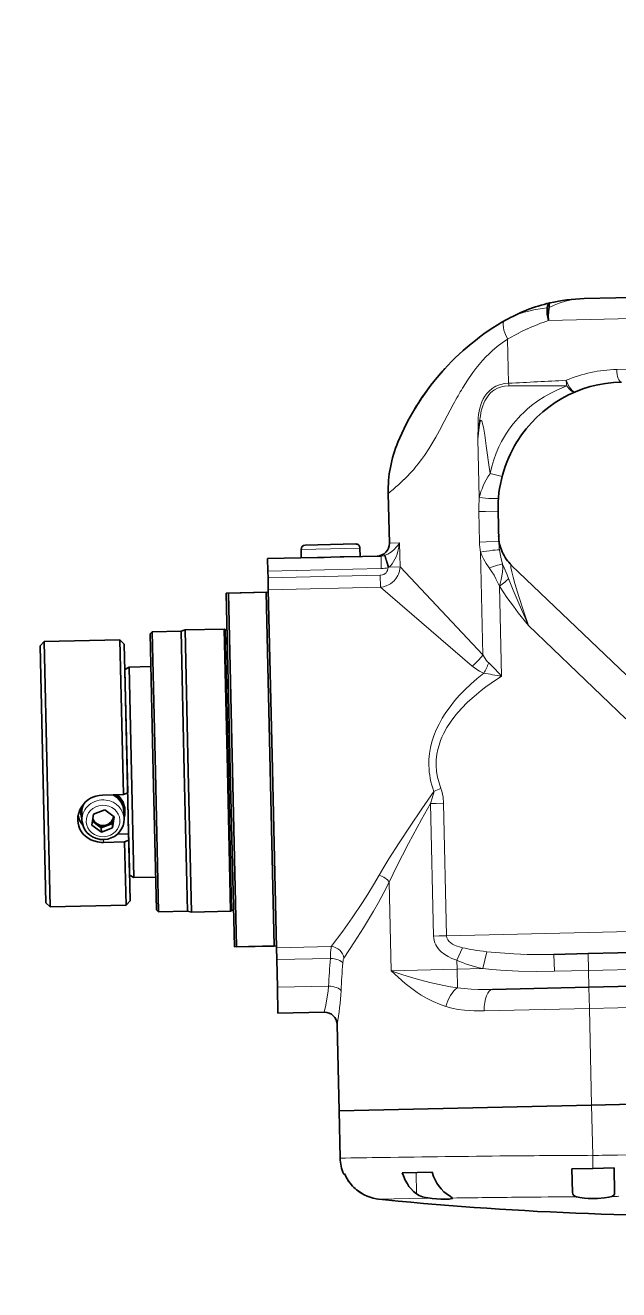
# Model space of a CAD drawing. Header units: inches. Extents: x 185496 to 352137, y 107182 to 179410.
# Drawn here: x 234499.6 to 234640.6, y 166554 to 166854.2 of the extents above; entities that cross this region are included whole.
import ezdxf

# ---------------------------------------------------------------- set-up
doc = ezdxf.new("R2010")
doc.units = ezdxf.units.IN
doc.header["$MEASUREMENT"] = 0
doc.linetypes.add('DASH', pattern=[0.35, 0.25, -0.1])

# ---------------------------------------------------------------- blocks, each defined once
blk = doc.blocks.new('机器人')
at = {"color": 7, "lineweight": 35}
for p, q in [((-1703.04, -593.48), (-1703.04, -499.48)), ((-1675.04, -499.48), (-1675.04, -593.48)), ((-1675.04, -593.48), (-1675.04, -499.48)), ((-1866.54, -590.89), (-1866.54, -557.97)), ((-1711.04, -564.21), (-1711.04, -593.48)), ((-1803.61, -609.55), (-1773.63, -579.57)), ((-1703.04, -616.39), (-1703.04, -593.48)), ((-1675.04, -653.48), (-1675.04, -593.48)), ((-1675.04, -653.48), (-1675.04, -593.48)), ((-1675.04, -653.48), (-1695.54, -653.48)), ((-1756.54, -667.48), (-1799.13, -667.48)), ((-1756.54, -667.98), (-1798.54, -667.98)), ((-1714.09, -667.48), (-1756.54, -667.48)), ((-1756.54, -667.98), (-1714.54, -667.98)), ((-1756.54, -676.98), (-1798.54, -676.98)), ((-1756.54, -677.48), (-1798.54, -677.48)), ((-1756.54, -678.16), (-1790.04, -678.16)), ((-1756.54, -676.98), (-1714.54, -676.98)), ((-1756.54, -677.48), (-1714.54, -677.48)), ((-1756.54, -678.16), (-1723.04, -678.16)), ((-1756.54, -687.48), (-1790.04, -687.48)), ((-1756.54, -687.48), (-1723.04, -687.48)), ((-1756.54, -688.41), (-1789.79, -688.41)), ((-1723.29, -688.41), (-1756.54, -688.41)), ((-1756.54, -695.28), (-1789.79, -695.28)), ((-1756.54, -695.78), (-1789.29, -695.78)), ((-1756.54, -695.28), (-1723.29, -695.28)), ((-1723.79, -695.78), (-1756.54, -695.78)), ((-1787.04, -701.98), (-1751.66, -701.98)), ((-1756.54, -700.98), (-1781.54, -700.98)), ((-1756.54, -701.98), (-1780.97, -701.98)), ((-1756.54, -700.98), (-1731.54, -700.98)), ((-1732.12, -701.98), (-1756.54, -701.98)), ((-1751.3, -702.98), (-1788.04, -702.98)), ((-1725.06, -720.98), (-1788.04, -720.98)), ((-1726.06, -721.98), (-1787.04, -721.98))]:
    blk.add_line(p, q, dxfattribs=at)
at = {"color": 7, "lineweight": 13}
for p, q in [((-1698.04, -499.48), (-1698.04, -593.48)), ((-1861.54, -526.86), (-1861.54, -599.48)), ((-1849.54, -583.53), (-1849.54, -526.86)), ((-1707.04, -593.48), (-1707.04, -560.65)), ((-1789.24, -605.9), (-1766.56, -583.22)), ((-1716.04, -627.04), (-1716.04, -583.22)), ((-1675.04, -593.48), (-1698.04, -593.48)), ((-1698.04, -618.47), (-1698.04, -593.48)), ((-1798.76, -612.56), (-1777.34, -612.56)), ((-1782.53, -616.87), (-1806.9, -616.87)), ((-1803.87, -636.07), (-1782.53, -616.87)), ((-1779.93, -619.47), (-1799.13, -640.8)), ((-1716.04, -627.04), (-1747.53, -627.04)), ((-1716.04, -630.1), (-1747.53, -630.1)), ((-1803.54, -640.53), (-1803.54, -667.48)), ((-1801.97, -667.48), (-1801.97, -640.8)), ((-1799.13, -667.48), (-1799.13, -640.8)), ((-1708.04, -640.32), (-1729.09, -640.32)), ((-1756.54, -677.86), (-1789.89, -677.86)), ((-1723.2, -677.86), (-1756.54, -677.86))]:
    blk.add_line(p, q, dxfattribs=at)
at = {"color": 7, "lineweight": 35, "ltscale": 5.79834e-05}
blk.add_line((-1866.54, -590.89), (-1866.54, -590.9), dxfattribs=at)
at = {"color": 7, "lineweight": 35, "ltscale": 0.126761}
blk.add_line((-1660.04, -593.55), (-1660.04, -588.48), dxfattribs=at)
at = {"color": 7, "lineweight": 35, "ltscale": 0.147958}
blk.add_line((-1660.04, -588.48), (-1654.13, -588.48), dxfattribs=at)
at = {"color": 7, "lineweight": 13, "ltscale": 0.1}
for p, q in [((-1711.04, -593.48), (-1707.04, -593.48)), ((-1703.04, -593.48), (-1707.04, -593.48)), ((-1707.04, -601.6), (-1711.04, -601.6))]:
    blk.add_line(p, q, dxfattribs=at)
at = {"color": 7, "lineweight": 35, "ltscale": 0.203027}
blk.add_line((-1711.04, -593.48), (-1711.04, -601.6), dxfattribs=at)
at = {"color": 7, "lineweight": 13, "ltscale": 0.203027}
blk.add_line((-1707.04, -593.48), (-1707.04, -601.6), dxfattribs=at)
at = {"color": 7, "lineweight": 13, "ltscale": 0.125}
blk.add_line((-1703.04, -593.48), (-1698.04, -593.48), dxfattribs=at)
at = {"color": 7, "lineweight": 13, "ltscale": 0.297922}
blk.add_line((-1675.04, -593.48), (-1663.13, -593.48), dxfattribs=at)
at = {"color": 7, "lineweight": 13, "ltscale": 0.077098}
blk.add_line((-1663.13, -593.48), (-1660.04, -593.55), dxfattribs=at)
at = {"color": 7, "lineweight": 35, "ltscale": 0.123239}
blk.add_line((-1660.04, -598.48), (-1660.04, -593.55), dxfattribs=at)
at = {"color": 7, "lineweight": 35, "ltscale": 0.140778}
blk.add_line((-1654.41, -598.48), (-1660.04, -598.48), dxfattribs=at)
at = {"color": 7, "lineweight": 13, "ltscale": 0.002319}
blk.add_line((-1859.65, -604.55), (-1859.69, -604.46), dxfattribs=at)
at = {"color": 7, "lineweight": 13, "ltscale": 0.260504}
blk.add_line((-1857.29, -609.28), (-1846.87, -609.28), dxfattribs=at)
at = {"color": 7, "lineweight": 35, "ltscale": 0.001863}
blk.add_line((-1832.9, -607.63), (-1832.96, -607.59), dxfattribs=at)
at = {"color": 7, "lineweight": 35, "ltscale": 0.00923}
blk.add_line((-1861.56, -610.23), (-1861.38, -610.56), dxfattribs=at)
at = {"color": 7, "lineweight": 35, "ltscale": 0.00022825}
blk.add_line((-1861.37, -610.57), (-1861.38, -610.56), dxfattribs=at)
at = {"color": 7, "lineweight": 35, "ltscale": 0.000226756}
blk.add_line((-1861.38, -610.56), (-1861.37, -610.57), dxfattribs=at)
at = {"color": 7, "lineweight": 13, "ltscale": 0.000328032}
blk.add_line((-1803.61, -609.55), (-1803.62, -609.56), dxfattribs=at)
at = {"color": 7, "lineweight": 13, "ltscale": 0.023437}
blk.add_line((-1825.54, -614.16), (-1826.47, -614.27), dxfattribs=at)
at = {"color": 7, "lineweight": 13, "ltscale": 0.004594}
blk.add_line((-1825.39, -614.27), (-1825.54, -614.16), dxfattribs=at)
at = {"color": 7, "lineweight": 35, "ltscale": 0.180344}
blk.add_line((-1816.54, -612.48), (-1809.33, -612.48), dxfattribs=at)
at = {"color": 7, "lineweight": 13, "ltscale": 0.075}
for p, q in [((-1816.54, -612.48), (-1816.54, -615.48)), ((-1809.33, -615.48), (-1809.33, -612.48)), ((-1806.54, -640.53), (-1803.54, -640.53))]:
    blk.add_line(p, q, dxfattribs=at)
at = {"color": 7, "lineweight": 13, "ltscale": 0.346051}
blk.add_line((-1819.88, -616.87), (-1833.72, -616.87), dxfattribs=at)
at = {"color": 7, "lineweight": 13, "ltscale": 0.039285}
for p, q in [((-1816.54, -615.48), (-1816.54, -617.05)), ((-1809.33, -615.48), (-1809.33, -617.05))]:
    blk.add_line(p, q, dxfattribs=at)
at = {"color": 7, "lineweight": 13, "ltscale": 0.180341}
blk.add_line((-1809.33, -617.05), (-1816.54, -617.05), dxfattribs=at)
at = {"color": 7, "lineweight": 13, "ltscale": 0.103237}
blk.add_line((-1712.04, -617.56), (-1708.04, -618.59), dxfattribs=at)
at = {"color": 7, "lineweight": 13, "ltscale": 0.152905}
blk.add_line((-1708.04, -624.7), (-1708.04, -618.59), dxfattribs=at)
at = {"color": 7, "lineweight": 13, "ltscale": 0.081183}
blk.add_line((-1710.17, -624.7), (-1713.11, -623.32), dxfattribs=at)
at = {"color": 7, "lineweight": 35, "ltscale": 0.00263}
blk.add_line((-1848.53, -626.31), (-1848.6, -626.25), dxfattribs=at)
at = {"color": 7, "lineweight": 13, "ltscale": 0.003742}
blk.add_line((-1836.7, -625.58), (-1836.83, -625.51), dxfattribs=at)
at = {"color": 7, "lineweight": 13, "ltscale": 0.042752}
for p, q in [((-1747.53, -627.04), (-1747.53, -628.75)), ((-1716.04, -627.04), (-1716.04, -628.75))]:
    blk.add_line(p, q, dxfattribs=at)
at = {"color": 7, "lineweight": 13, "ltscale": 0.053113}
blk.add_line((-1710.17, -624.7), (-1708.04, -624.7), dxfattribs=at)
at = {"color": 7, "lineweight": 13, "ltscale": 0.110181}
blk.add_line((-1708.04, -624.7), (-1703.64, -624.7), dxfattribs=at)
at = {"color": 7, "lineweight": 13, "ltscale": 0.390314}
blk.add_line((-1708.04, -640.32), (-1708.04, -624.7), dxfattribs=at)
at = {"color": 7, "lineweight": 13, "ltscale": 0.033743}
for p, q in [((-1747.53, -628.75), (-1747.53, -630.1)), ((-1716.04, -628.75), (-1716.04, -630.1))]:
    blk.add_line(p, q, dxfattribs=at)
at = {"color": 7, "lineweight": 35, "ltscale": 0.000804229}
blk.add_line((-1841.35, -631.68), (-1841.37, -631.66), dxfattribs=at)
at = {"color": 7, "lineweight": 35, "ltscale": 0.001497}
blk.add_line((-1841.3, -631.71), (-1841.35, -631.68), dxfattribs=at)
at = {"color": 7, "lineweight": 13, "ltscale": 0.001997}
blk.add_line((-1827.2, -632.06), (-1827.26, -632.01), dxfattribs=at)
at = {"color": 7, "lineweight": 35, "ltscale": 0.176315}
blk.add_line((-1660.04, -638.8), (-1660.04, -631.74), dxfattribs=at)
at = {"color": 7, "lineweight": 13, "ltscale": 0.120311}
blk.add_line((-1653.81, -632.34), (-1653.85, -637.15), dxfattribs=at)
at = {"color": 7, "lineweight": 35, "ltscale": 0.000687269}
blk.add_line((-1833.43, -635.92), (-1833.46, -635.91), dxfattribs=at)
at = {"color": 7, "lineweight": 13, "ltscale": 0.060269}
blk.add_line((-1809.54, -636.07), (-1809.54, -638.48), dxfattribs=at)
at = {"color": 7, "lineweight": 13, "ltscale": 0.141965}
blk.add_line((-1803.87, -636.07), (-1809.54, -636.07), dxfattribs=at)
at = {"color": 7, "lineweight": 13, "ltscale": 0.066504}
blk.add_line((-1803.87, -636.07), (-1803.87, -638.73), dxfattribs=at)
at = {"color": 7, "lineweight": 13, "ltscale": 0.128329}
blk.add_line((-1654.91, -635.55), (-1660.04, -635.55), dxfattribs=at)
at = {"color": 7, "lineweight": 13, "ltscale": 0.017117}
blk.add_line((-1821.93, -637.71), (-1822.37, -637.19), dxfattribs=at)
at = {"color": 7, "lineweight": 35, "ltscale": 0.294064}
blk.add_line((-1809.54, -638.48), (-1821.31, -638.48), dxfattribs=at)
at = {"color": 7, "lineweight": 13, "ltscale": 0.074891}
blk.add_line((-1806.65, -639.69), (-1803.76, -638.91), dxfattribs=at)
at = {"color": 7, "lineweight": 13, "ltscale": 0.005289}
blk.add_line((-1803.87, -638.73), (-1803.76, -638.91), dxfattribs=at)
at = {"color": 7, "lineweight": 13, "ltscale": 0.185654}
blk.add_line((-1653.85, -637.15), (-1653.91, -644.58), dxfattribs=at)
at = {"color": 7, "lineweight": 35, "ltscale": 0.220673}
blk.add_line((-1806.54, -649.36), (-1806.54, -640.53), dxfattribs=at)
at = {"color": 7, "lineweight": 13, "ltscale": 0.070981}
blk.add_line((-1799.13, -640.8), (-1801.97, -640.8), dxfattribs=at)
at = {"color": 7, "lineweight": 35, "ltscale": 0.040291}
blk.add_line((-1653.91, -644.58), (-1653.7, -642.98), dxfattribs=at)
at = {"color": 7, "lineweight": 35, "ltscale": 0.15}
for p, q in [((-1809.54, -652.48), (-1809.54, -646.48)), ((-1809.54, -658.48), (-1809.54, -652.48))]:
    blk.add_line(p, q, dxfattribs=at)
at = {"color": 7, "lineweight": 13, "ltscale": 0.175}
for p in [(-1808.54, -645.48), (-1808.54, -659.48)]:
    blk.add_line(p, (-1808.54, -652.48), dxfattribs=at)
at = {"color": 7, "lineweight": 35, "ltscale": 0.05}
for p, q in [((-1806.54, -645.48), (-1808.54, -645.48)), ((-1806.54, -659.48), (-1808.54, -659.48))]:
    blk.add_line(p, q, dxfattribs=at)
at = {"color": 7, "lineweight": 35, "ltscale": 0.000262096}
blk.add_line((-1655.02, -647.97), (-1655.02, -647.98), dxfattribs=at)
at = {"color": 7, "lineweight": 35, "ltscale": 0.078064}
for p, q in [((-1806.54, -649.36), (-1806.54, -652.48)), ((-1806.54, -652.48), (-1806.54, -655.6))]:
    blk.add_line(p, q, dxfattribs=at)
at = {"color": 7, "lineweight": 13, "ltscale": 0.326089}
blk.add_line((-1714.09, -667.48), (-1714.09, -654.44), dxfattribs=at)
at = {"color": 7, "lineweight": 35, "ltscale": 0.280255}
blk.add_line((-1675.04, -653.48), (-1663.83, -653.48), dxfattribs=at)
at = {"color": 7, "lineweight": 35, "ltscale": 0.005276}
blk.add_line((-1660.04, -652.73), (-1660.04, -652.52), dxfattribs=at)
at = {"color": 7, "lineweight": 35, "ltscale": 0.296936}
blk.add_line((-1806.54, -667.48), (-1806.54, -655.6), dxfattribs=at)
at = {"color": 7, "lineweight": 13, "ltscale": 0.318665}
blk.add_line((-1711.29, -654.73), (-1711.29, -667.48), dxfattribs=at)
at = {"color": 7, "lineweight": 13, "ltscale": 0.303885}
blk.add_line((-1704.72, -655.32), (-1704.72, -667.48), dxfattribs=at)
at = {"color": 7, "lineweight": 35, "ltscale": 0.275}
blk.add_line((-1698.54, -656.48), (-1698.54, -667.48), dxfattribs=at)
at = {"color": 7, "lineweight": 35, "ltscale": 0.075}
blk.add_line((-1806.54, -667.48), (-1803.54, -667.48), dxfattribs=at)
at = {"color": 7, "lineweight": 35, "ltscale": 0.039288}
blk.add_line((-1801.97, -667.48), (-1803.54, -667.48), dxfattribs=at)
at = {"color": 7, "lineweight": 35, "ltscale": 0.070981}
blk.add_line((-1799.13, -667.48), (-1801.97, -667.48), dxfattribs=at)
at = {"color": 7, "lineweight": 35, "ltscale": 0.25}
for p, q in [((-1798.54, -667.48), (-1798.54, -677.48)), ((-1714.54, -667.48), (-1714.54, -677.48))]:
    blk.add_line(p, q, dxfattribs=at)
at = {"color": 7, "lineweight": 35, "ltscale": 0.225}
for p, q in [((-1798.54, -676.98), (-1798.54, -667.98)), ((-1714.54, -676.98), (-1714.54, -667.98))]:
    blk.add_line(p, q, dxfattribs=at)
at = {"color": 7, "lineweight": 35, "ltscale": 0.070093}
blk.add_line((-1711.29, -667.48), (-1714.09, -667.48), dxfattribs=at)
at = {"color": 7, "lineweight": 35, "ltscale": 0.164221}
blk.add_line((-1704.72, -667.48), (-1711.29, -667.48), dxfattribs=at)
at = {"color": 7, "lineweight": 35, "ltscale": 0.15433}
blk.add_line((-1704.72, -667.48), (-1698.54, -667.48), dxfattribs=at)
at = {"color": 7, "lineweight": 35, "ltscale": 0.008384}
for p, q in [((-1789.89, -677.86), (-1790.04, -678.16)), ((-1723.2, -677.86), (-1723.04, -678.16))]:
    blk.add_line(p, q, dxfattribs=at)
at = {"color": 7, "lineweight": 35, "ltscale": 0.232947}
for p, q in [((-1790.04, -687.48), (-1790.04, -678.16)), ((-1723.04, -687.48), (-1723.04, -678.16))]:
    blk.add_line(p, q, dxfattribs=at)
at = {"color": 7, "lineweight": 35, "ltscale": 0.024147}
for p, q in [((-1789.79, -688.41), (-1790.04, -687.48)), ((-1723.29, -688.41), (-1723.04, -687.48))]:
    blk.add_line(p, q, dxfattribs=at)
at = {"color": 7, "lineweight": 35, "ltscale": 0.171677}
for p, q in [((-1789.79, -695.28), (-1789.79, -688.41)), ((-1723.29, -695.28), (-1723.29, -688.41))]:
    blk.add_line(p, q, dxfattribs=at)
at = {"color": 7, "lineweight": 35, "ltscale": 0.017678}
blk.add_line((-1789.29, -695.78), (-1789.79, -695.28), dxfattribs=at)
at = {"color": 7, "lineweight": 35, "ltscale": 0.129999}
for p, q in [((-1781.54, -700.98), (-1781.54, -695.78)), ((-1731.54, -700.98), (-1731.54, -695.78))]:
    blk.add_line(p, q, dxfattribs=at)
at = {"color": 7, "lineweight": 35, "ltscale": 0.01768}
blk.add_line((-1723.79, -695.78), (-1723.29, -695.28), dxfattribs=at)
at = {"color": 7, "lineweight": 35, "ltscale": 0.035355}
for p, q in [((-1787.04, -701.98), (-1788.04, -702.98)), ((-1726.04, -701.98), (-1725.04, -702.98)), ((-1787.04, -721.98), (-1788.04, -720.98)), ((-1726.04, -721.98), (-1725.04, -720.98))]:
    blk.add_line(p, q, dxfattribs=at)
at = {"color": 7, "lineweight": 35, "ltscale": 0.028868}
for p, q in [((-1780.97, -701.98), (-1781.54, -700.98)), ((-1732.12, -701.98), (-1731.54, -700.98))]:
    blk.add_line(p, q, dxfattribs=at)
at = {"color": 7, "lineweight": 35, "ltscale": 0.280893}
blk.add_line((-1753.21, -701.98), (-1741.97, -701.98), dxfattribs=at)
at = {"color": 7, "lineweight": 35, "ltscale": 0.026553}
for p, q in [((-1751.66, -701.98), (-1751.3, -702.98)), ((-1740.07, -702.98), (-1740.43, -701.98))]:
    blk.add_line(p, q, dxfattribs=at)
at = {"color": 7, "lineweight": 35, "ltscale": 0.065887}
blk.add_line((-1741.97, -704.61), (-1741.97, -701.98), dxfattribs=at)
at = {"color": 7, "lineweight": 35, "ltscale": 0.038663}
blk.add_line((-1740.43, -701.98), (-1741.97, -701.98), dxfattribs=at)
at = {"color": 7, "lineweight": 35, "ltscale": 0.359091}
blk.add_line((-1740.43, -701.98), (-1726.06, -701.98), dxfattribs=at)
at = {"color": 7, "lineweight": 35, "ltscale": 0.000439453}
for p, q in [((-1726.06, -701.98), (-1726.04, -701.98)), ((-1726.04, -721.98), (-1726.06, -721.98))]:
    blk.add_line(p, q, dxfattribs=at)
at = {"color": 7, "lineweight": 35, "ltscale": 0.45}
for p, q in [((-1788.04, -720.98), (-1788.04, -702.98)), ((-1725.04, -720.98), (-1725.04, -702.98))]:
    blk.add_line(p, q, dxfattribs=at)
at = {"color": 7, "lineweight": 35, "ltscale": 0.125}
for p, q in [((-1751.3, -707.98), (-1751.3, -702.98)), ((-1740.07, -707.98), (-1740.07, -702.98))]:
    blk.add_line(p, q, dxfattribs=at)
at = {"color": 7, "lineweight": 35, "ltscale": 0.070359}
for p, q in [((-1746.06, -705.28), (-1747.77, -707.51)), ((-1744.2, -710.68), (-1742.49, -708.44))]:
    blk.add_line(p, q, dxfattribs=at)
at = {"color": 7, "lineweight": 35, "ltscale": 0.00878}
for p, q in [((-1747.24, -702.73), (-1747.59, -702.73)), ((-1747.24, -713.23), (-1747.59, -713.23))]:
    blk.add_line(p, q, dxfattribs=at)
at = {"color": 7, "lineweight": 35, "ltscale": 0.043893}
for p, q in [((-1745.48, -702.98), (-1747.24, -702.98)), ((-1745.48, -712.98), (-1747.24, -712.98))]:
    blk.add_line(p, q, dxfattribs=at)
at = {"color": 7, "lineweight": 35, "ltscale": 0.009655}
blk.add_line((-1745.81, -705.51), (-1746.19, -705.45), dxfattribs=at)
at = {"color": 7, "lineweight": 35, "ltscale": 0.066443}
blk.add_line((-1743.44, -705.74), (-1746.06, -705.28), dxfattribs=at)
at = {"color": 7, "lineweight": 35, "ltscale": 0.375131}
blk.add_line((-1725.06, -702.98), (-1740.07, -702.98), dxfattribs=at)
at = {"color": 7, "lineweight": 35, "ltscale": 0.00045166}
for p, q in [((-1725.06, -702.98), (-1725.04, -702.98)), ((-1725.04, -720.98), (-1725.06, -720.98))]:
    blk.add_line(p, q, dxfattribs=at)
at = {"color": 7, "lineweight": 35, "ltscale": 0.07161}
blk.add_line((-1746.82, -710.22), (-1747.77, -707.51), dxfattribs=at)
at = {"color": 7, "lineweight": 35, "ltscale": 0.033225}
blk.add_line((-1744.5, -705.74), (-1745.81, -705.51), dxfattribs=at)
at = {"color": 7, "lineweight": 35, "ltscale": 0.027714}
blk.add_line((-1744.5, -705.74), (-1744.13, -706.79), dxfattribs=at)
at = {"color": 7, "lineweight": 35, "ltscale": 0.026334}
blk.add_line((-1744.5, -705.74), (-1743.44, -705.74), dxfattribs=at)
at = {"color": 7, "lineweight": 35, "ltscale": 0.02658}
blk.add_line((-1744.19, -709.29), (-1743.54, -708.44), dxfattribs=at)
at = {"color": 7, "lineweight": 35, "ltscale": 0.016846}
blk.add_line((-1744.13, -706.79), (-1743.9, -707.42), dxfattribs=at)
at = {"color": 7, "lineweight": 35, "ltscale": 0.027051}
blk.add_line((-1743.9, -707.42), (-1743.54, -708.44), dxfattribs=at)
at = {"color": 7, "lineweight": 35, "ltscale": 0.026337}
blk.add_line((-1743.54, -708.44), (-1742.49, -708.44), dxfattribs=at)
at = {"color": 7, "lineweight": 35, "ltscale": 0.071611}
blk.add_line((-1743.44, -705.74), (-1742.49, -708.44), dxfattribs=at)
at = {"color": 7, "lineweight": 13, "ltscale": 0.016751}
blk.add_line((-1740.74, -707.98), (-1740.07, -707.98), dxfattribs=at)
at = {"color": 7, "lineweight": 35, "ltscale": 0.066446}
blk.add_line((-1744.2, -710.68), (-1746.82, -710.22), dxfattribs=at)
at = {"color": 7, "lineweight": 35, "ltscale": 0.022092}
blk.add_line((-1745.13, -710.51), (-1744.59, -709.81), dxfattribs=at)
at = {"color": 7, "lineweight": 35, "ltscale": 0.016553}
blk.add_line((-1744.59, -709.81), (-1744.19, -709.29), dxfattribs=at)
at = {"color": 7, "lineweight": 13}
for points in [[(-1663.05, -587.6), (-1663.05, -577.07), (-1663.05, -511.27), (-1663.05, -507.35), (-1663.06, -503.44), (-1663.13, -499.48)], [(-1866.54, -590.89), (-1866.48, -592.4), (-1866.3, -593.89), (-1866, -595.37), (-1865.59, -596.83), (-1865.13, -598.07), (-1864.6, -599.28)], [(-1847.26, -595.61), (-1846.69, -595.39), (-1846.14, -595.14), (-1845.63, -594.86), (-1845.19, -594.55)], [(-1845.91, -595.45), (-1846.18, -607), (-1846.23, -609.24)], [(-1839.83, -605.86), (-1840.65, -604.92), (-1841.42, -603.95), (-1842.49, -602.45), (-1843.45, -600.9), (-1844.3, -599.32), (-1845.06, -597.68), (-1845.51, -596.57), (-1845.91, -595.45)], [(-1864.52, -599.76), (-1864.43, -600.95), (-1864.14, -602.92), (-1863.82, -604.43), (-1863.62, -605.17), (-1863.17, -606.61), (-1862.9, -607.32)], [(-1712.04, -617.56), (-1711.66, -614.38), (-1711.38, -611.16), (-1711.19, -607.95), (-1711.06, -603.98), (-1711.04, -601.6)], [(-1707.04, -601.6), (-1707.1, -605.86), (-1707.27, -610.11), (-1707.58, -614.36), (-1707.79, -616.47), (-1708.04, -618.59)], [(-1789.24, -605.9), (-1792.79, -607.01), (-1796.18, -608.03), (-1799.26, -608.89), (-1800.8, -609.29), (-1802.11, -609.58), (-1803.07, -609.74), (-1803.54, -609.76), (-1803.65, -609.73), (-1803.68, -609.7), (-1803.69, -609.66), (-1803.67, -609.62), (-1803.61, -609.55)], [(-1800.5, -610.34), (-1797.74, -609.31), (-1794.94, -608.22), (-1789.24, -605.9)], [(-1798.76, -612.56), (-1797.11, -611.55), (-1796.03, -610.84), (-1793.9, -609.37), (-1792.34, -608.23), (-1789.24, -605.9)], [(-1858.72, -606.62), (-1858.27, -607.54), (-1857.79, -608.43), (-1857.29, -609.28)], [(-1851.48, -616.19), (-1852.38, -615.37), (-1853.25, -614.53), (-1853.98, -613.78), (-1854.67, -613), (-1855.63, -611.82), (-1856.5, -610.58), (-1857.29, -609.28)], [(-1846.87, -609.28), (-1846.79, -610.32), (-1846.7, -610.83), (-1846.57, -611.34), (-1846.41, -611.83), (-1846.21, -612.31), (-1845.97, -612.76), (-1845.7, -613.19), (-1845.06, -613.98)], [(-1846.23, -609.24), (-1846.18, -610.26), (-1846.1, -610.75), (-1845.99, -611.24), (-1845.72, -611.99), (-1845.36, -612.68), (-1845.03, -613.16), (-1844.65, -613.61), (-1844.22, -614.03), (-1843.76, -614.4), (-1843.29, -614.73), (-1842.8, -615.02), (-1842.23, -615.3), (-1841.64, -615.55), (-1840.47, -615.92), (-1839.26, -616.18), (-1838.05, -616.39)], [(-1825.54, -614.16), (-1827.16, -613.74), (-1828.75, -613.23), (-1830.29, -612.63), (-1831.79, -611.94), (-1833.03, -611.28), (-1834.23, -610.56)], [(-1824.73, -611.34), (-1824.73, -611.34), (-1824.74, -611.37), (-1824.82, -611.66), (-1825.54, -614.16)], [(-1807.32, -612.35), (-1805.65, -612.09), (-1803.98, -611.74)], [(-1800.5, -610.34), (-1801.4, -610.69), (-1803.08, -611.38), (-1803.98, -611.74)], [(-1803.98, -611.74), (-1803.09, -611.69), (-1802.12, -611.76), (-1801.08, -611.93), (-1800.32, -612.1), (-1798.76, -612.56)], [(-1845.06, -613.98), (-1844.51, -614.51), (-1843.91, -614.98), (-1843.26, -615.39), (-1842.57, -615.74), (-1841.86, -616.03), (-1841.13, -616.27), (-1840.37, -616.46), (-1839.61, -616.6), (-1838.84, -616.69), (-1838.07, -616.74)], [(-1826.47, -614.27), (-1832.12, -614.92), (-1834.68, -615.24), (-1836.55, -615.52), (-1837.35, -615.68), (-1837.82, -615.8), (-1838.05, -615.89), (-1838.11, -615.93), (-1838.16, -615.97), (-1838.18, -616.03), (-1838.17, -616.06), (-1838.15, -616.1), (-1838.07, -616.15), (-1837.86, -616.23), (-1837.54, -616.32), (-1836.53, -616.51), (-1835.2, -616.7), (-1833.72, -616.87)], [(-1803.17, -614.89), (-1804.23, -615.6), (-1805.34, -616.22), (-1806.11, -616.57), (-1806.9, -616.87)], [(-1798.76, -612.56), (-1800.52, -613.35), (-1801.37, -613.79), (-1802.21, -614.27)], [(-1751.06, -627.54), (-1752.4, -627.98), (-1753.75, -628.3), (-1755.12, -628.5), (-1756.48, -628.57), (-1757.85, -628.51), (-1759.22, -628.33), (-1760.29, -628.09), (-1761.36, -627.77), (-1762.42, -627.38), (-1763.2, -627.04), (-1763.97, -626.66), (-1765.49, -625.79), (-1766.97, -624.77), (-1768.41, -623.62), (-1769.9, -622.26), (-1771.34, -620.78), (-1772.72, -619.18), (-1774.05, -617.49), (-1774.91, -616.31), (-1775.74, -615.09), (-1777.34, -612.56)], [(-1847.68, -619.1), (-1849.61, -617.7), (-1850.55, -616.96), (-1851.48, -616.19)], [(-1838.07, -616.74), (-1837.05, -616.78), (-1833.72, -616.87)], [(-1838.05, -616.39), (-1837.18, -616.51), (-1835.46, -616.71), (-1833.72, -616.87)], [(-1780.56, -615.52), (-1780.87, -615.81), (-1781.21, -616.08), (-1781.63, -616.36), (-1782.53, -616.87)], [(-1703.64, -624.7), (-1703.39, -623.11), (-1703.22, -621.49), (-1703.12, -619.79), (-1703.06, -618.08), (-1703.04, -616.39)], [(-1699.23, -627.54), (-1698.81, -626.12), (-1698.51, -624.66), (-1698.29, -623.17), (-1698.18, -622.02), (-1698.1, -620.84), (-1698.04, -618.47)], [(-1698.04, -618.47), (-1698.1, -620.85), (-1698.18, -622.02), (-1698.29, -623.17), (-1698.51, -624.66), (-1698.81, -626.12), (-1699.23, -627.54)], [(-1836.83, -625.51), (-1839.46, -624.04), (-1842.12, -622.54)], [(-1716.04, -627.04), (-1715.54, -626.97), (-1715.07, -626.76), (-1714.67, -626.45), (-1714.32, -626.07), (-1714.03, -625.65), (-1713.78, -625.21), (-1713.57, -624.75), (-1713.23, -623.79), (-1713.11, -623.32)], [(-1831.69, -628.61), (-1833.31, -627.57), (-1834.43, -626.89), (-1836.7, -625.58)], [(-1751.06, -627.54), (-1750.38, -627.33), (-1749.68, -627.19), (-1748.97, -627.1), (-1747.53, -627.04)], [(-1710.17, -624.7), (-1710.65, -625.89), (-1711.09, -626.74), (-1711.61, -627.55), (-1712.29, -628.36), (-1712.67, -628.73), (-1713.08, -629.07), (-1713.52, -629.36), (-1713.98, -629.62)], [(-1703.64, -624.7), (-1703.93, -626.32), (-1704.26, -627.94), (-1705.06, -631.25), (-1705.98, -634.48), (-1707, -637.59), (-1707.51, -638.99), (-1708.04, -640.32)], [(-1827.26, -632.01), (-1828.21, -631.19), (-1829.19, -630.4), (-1830.19, -629.65), (-1831.69, -628.61)], [(-1747.53, -630.1), (-1748.74, -629.67), (-1749.34, -629.48), (-1750.05, -629.3), (-1750.38, -629.25)], [(-1730.81, -642.66), (-1732.69, -641.51), (-1734.58, -640.31), (-1738.37, -637.79), (-1742.28, -635.08), (-1746.28, -632.23), (-1750.38, -629.25)], [(-1747.53, -630.1), (-1743.74, -632.33), (-1738.13, -635.54), (-1735.38, -637.07), (-1732.64, -638.53), (-1729.09, -640.32)], [(-1699.23, -627.54), (-1699.81, -629.08), (-1700.49, -630.56), (-1701.26, -631.98), (-1702.1, -633.34), (-1702.77, -634.32), (-1703.47, -635.26), (-1704.95, -637.07), (-1706.47, -638.73), (-1708.04, -640.32)], [(-1806.7, -639.5), (-1806.94, -638.9), (-1807.21, -638.41), (-1807.5, -637.98), (-1808.08, -637.28), (-1808.52, -636.85), (-1808.97, -636.48), (-1809.54, -636.07)], [(-1809.54, -636.07), (-1808.54, -636.25), (-1807.56, -636.51), (-1806.91, -636.72), (-1806.29, -636.97), (-1805.69, -637.25), (-1805.13, -637.57), (-1804.63, -637.92), (-1804.19, -638.33), (-1803.87, -638.73)], [(-1803.87, -636.07), (-1803.36, -636.13), (-1802.85, -636.24), (-1802.15, -636.49), (-1801.82, -636.65), (-1801.18, -637.05), (-1800.61, -637.55), (-1800.23, -637.97), (-1799.9, -638.43), (-1799.71, -638.75), (-1799.42, -639.43), (-1799.22, -640.13), (-1799.13, -640.8)], [(-1803.76, -638.91), (-1803.42, -638.96), (-1803.1, -639.06), (-1802.81, -639.21), (-1802.55, -639.42), (-1802.33, -639.66), (-1802.16, -639.94), (-1802.05, -640.25), (-1801.97, -640.8)], [(-1711.26, -651.53), (-1715.08, -648.88), (-1718.38, -646.69), (-1722.24, -644.25), (-1724.31, -643), (-1726.66, -641.65), (-1729.09, -640.32)], [(-1714.09, -654.44), (-1717.68, -651.65), (-1720.77, -649.35), (-1724.39, -646.78), (-1726.34, -645.47), (-1728.53, -644.06), (-1730.81, -642.66)], [(-1711.29, -654.73), (-1712.73, -654.64), (-1713.78, -654.51), (-1714.09, -654.44)], [(-1710.14, -651.82), (-1710.71, -651.73), (-1710.99, -651.66), (-1711.26, -651.53)], [(-1698.54, -656.48), (-1700.21, -656.07), (-1701.7, -655.76), (-1703.56, -655.46), (-1704.72, -655.32)]]:
    blk.add_lwpolyline(points, dxfattribs=at)
at = {"color": 7, "lineweight": 35}
for points in [[(-1654.13, -588.48), (-1653.82, -588.52), (-1653.56, -588.67), (-1653.37, -588.91), (-1653.26, -589.16)], [(-1653.26, -589.16), (-1653.08, -589.87), (-1652.94, -590.89)], [(-1652.94, -590.89), (-1652.86, -592.62), (-1652.87, -593.71), (-1652.93, -594.78), (-1653.02, -595.7)], [(-1653.02, -595.7), (-1653.19, -596.77), (-1653.37, -597.57)], [(-1864.6, -599.28), (-1863.74, -599.42), (-1862.51, -599.5), (-1861.54, -599.48)], [(-1861.54, -599.48), (-1862.31, -599.62), (-1863.08, -599.72), (-1863.68, -599.77), (-1864.52, -599.76)], [(-1653.76, -598.26), (-1654.06, -598.43), (-1654.41, -598.48)], [(-1653.37, -597.57), (-1653.53, -597.97), (-1653.76, -598.26)], [(-1654.84, -628.48), (-1654.12, -627.49), (-1653.84, -627.12), (-1653.75, -627.03)], [(-1653.71, -627.02), (-1653.69, -627.02), (-1653.68, -627.03), (-1653.65, -627.07), (-1653.61, -627.17), (-1653.55, -627.53), (-1653.54, -627.79)], [(-1660.04, -631.74), (-1658.99, -631.4), (-1658, -630.98), (-1657.38, -630.65), (-1656.8, -630.29), (-1656, -629.7), (-1655.31, -629.04), (-1654.84, -628.48)], [(-1653.54, -627.79), (-1653.53, -628.71), (-1653.58, -629.82), (-1653.75, -631.83), (-1653.81, -632.34)], [(-1653.81, -632.34), (-1653.99, -633.44), (-1654.18, -634.13), (-1654.5, -634.89), (-1654.91, -635.55)], [(-1654.91, -635.55), (-1655.52, -636.25), (-1656.23, -636.9), (-1656.76, -637.29), (-1657.34, -637.66), (-1658.27, -638.15), (-1659.28, -638.55), (-1660.04, -638.8)], [(-1655.02, -647.98), (-1654.68, -647.28), (-1654.39, -646.56), (-1654.17, -645.86), (-1654.01, -645.18), (-1653.91, -644.58)], [(-1806.5, -652.48), (-1806.53, -650.27), (-1806.54, -649.36)], [(-1806.54, -655.6), (-1806.52, -654.05), (-1806.5, -652.48)], [(-1745.48, -702.98), (-1744.7, -703.05), (-1743.91, -703.26), (-1743.16, -703.62), (-1742.49, -704.1), (-1741.93, -704.66), (-1741.43, -705.37), (-1741.07, -706.13), (-1740.84, -706.94), (-1740.74, -707.77), (-1740.78, -708.61), (-1740.8, -708.78)], [(-1751.3, -707.98), (-1751.25, -708.76), (-1751.1, -709.53), (-1750.84, -710.28), (-1750.59, -710.81), (-1750.29, -711.32), (-1749.75, -712.01), (-1749.12, -712.62), (-1748.67, -712.96)], [(-1741.61, -712.22), (-1741.15, -711.63), (-1740.77, -710.98), (-1740.47, -710.28), (-1740.21, -709.38), (-1740.08, -708.45), (-1740.07, -707.98)], [(-1745.48, -712.98), (-1744.71, -712.91), (-1743.9, -712.69), (-1743.17, -712.35), (-1742.5, -711.87), (-1741.91, -711.27), (-1741.44, -710.59), (-1741.08, -709.84), (-1740.84, -709.03), (-1740.8, -708.78)], [(-1748.67, -712.96), (-1747.92, -713.4), (-1747.13, -713.72), (-1746.31, -713.91), (-1745.48, -713.98)], [(-1745.48, -713.98), (-1744.75, -713.93), (-1744.04, -713.77), (-1743.36, -713.52), (-1742.72, -713.17), (-1742.14, -712.74), (-1741.61, -712.22)]]:
    blk.add_lwpolyline(points, dxfattribs=at)
for centre, radius, start, end in [((-2447.97, -546.47), 800.12, 353.07227, 359.99943), ((-1816.54, -582.48), 30, 180, 236.8223), ((-1826.52, -590.89), 40.02, 180.0034, 191.7702), ((-1826.54, -590.89), 40, 191.7725, 208.0693), ((-1862.31, -585.42), 14.08, 269.991, 273.1293), ((-1816.54, -582.48), 30, 236.9646, 270), ((-1826.5, -590.87), 40.06, 208.07, 208.9158), ((-1855.94, -607.08), 6.45, 206.8611, 209.2924), ((-1809.13, -581.06), 60, 209.4537, 228.8557), ((-1810.69, -602.48), 10, 270, 292.5), ((-1810.69, -602.48), 10, 292.5, 315), ((-1809.39, -581.3), 59.64, 226.1989, 228.8354), ((-1809.24, -581.15), 59.85, 226.2466, 228.8819), ((-1809.13, -581.06), 60, 228.9562, 237.4902), ((-1653.71, -627.09), 0.0712, 93.2871, 128.5388), ((-1808.75, -580.51), 60.67, 231.7025, 237.4739), ((-1808.07, -579.57), 61.82, 233.4388, 234.5309), ((-1809.13, -581.06), 60, 237.5781, 246.0474), ((-1809, -580.77), 60.31, 240.9382, 242.6237), ((-1809.15, -581.05), 60, 241.0731, 242.6406), ((-1821.31, -608.48), 30, 246.0467, 270.0001), ((-1809.54, -641.48), 3, 0.0003, 90), ((-1808.54, -646.48), 1, 90, 180), ((-1663.87, -643.25), 10.03, 312.1595, 331.8846), ((-1663.86, -643.26), 10.02, 322.5544, 331.8878), ((-1663.84, -643.28), 9.99, 292.3366, 312.162), ((-1663.84, -643.28), 9.99, 301.8358, 312.067), ((-1695.54, -656.48), 3, 90.0032, 179.9953), ((-1663.83, -643.48), 10, 270, 292.2696), ((-1808.54, -658.48), 1, 180, 270), ((-1790.24, -677.68), 0.4, 332.5, 29.9919), ((-1722.84, -677.68), 0.4, 150.0081, 207.5), ((-1747.24, -707.36), 4.63, 71.0921, 89.9726), ((-1746.51, -707.98), 2.67, 351.2532, 12.0438), ((-1747.24, -708.6), 4.62, 253.2614, 269.9809), ((-1747.59, -708.62), 4.61, 260.3681, 269.9963), ((-1747.24, -708.6), 4.63, 270.0274, 288.9076)]:
    blk.add_arc(centre, radius, start, end, dxfattribs=at)
at = {"color": 7, "lineweight": 13}
for centre, radius, start, end in [((-1816.51, -583.53), 33.03, 180.0096, 201.4521), ((-1934.22, -587.12), 271.17, 358.6565, 359.898), ((-1888.05, -588.78), 234.79, 359.9075, 0.3059), ((1721.79, -656.67), 3385.51, 178.93042, 179.27247), ((-1847.46, -587.69), 7.92, 271.4821, 281.3118), ((-2964.46, -633.81), 1117.86, 1.25768, 1.95865), ((-1809.86, -583.09), 54.22, 197.5878, 203.2137), ((1785.19, -655.31), 3439.05, 179.03797, 179.26154), ((-1805.64, -581.47), 58.74, 203.141, 205.359), ((-1819.5, -587.36), 27.49, 222.3002, 237.5939), ((-1840.21, -598.59), 24.32, 201.0427, 207.9744), ((-1847.02, -600.87), 8.41, 271.0102, 275.4205), ((-1809.42, -595.62), 16.86, 270.2978, 277.1592), ((3542.58, -678.11), 5196.59, 179.25989, 179.43677), ((-1794.32, -627.42), 15.33, 120.9669, 125.2359), ((-1759.14, -635.79), 29.49, 133.139, 136.5862), ((-1756.09, -639.01), 33.92, 128.7654, 133.1717), ((-1626.29, -644.33), 154.35, 168.1236, 169.7172), ((4799.45, -695.61), 6463.42, 179.273778, 179.536727), ((-1816.54, -586.25), 30.8, 263.7832, 270.0011), ((-1809.4, -599.83), 17.22, 270.2433, 278.3464), ((-1789.82, -626.76), 12.28, 36.3946, 53.6054), ((-1788.89, -634.45), 20.68, 58.7495, 66.2581), ((-1810.03, -563.96), 66.77, 235.6792, 239.2709), ((-1784.84, -522.19), 115.55, 239.1183, 240.2838), ((-1785.57, -642.35), 37.55, 20.4265, 23.2376), ((-1716.06, -625.39), 4.72, 270.2529, 296.2934), ((-1854.32, -662.05), 40.44, 42.6531, 47.8753), ((-1865.57, -672.53), 55.81, 40.8631, 42.7367), ((-1881.7, -686.52), 77.16, 39.7424, 40.8835), ((-1908.15, -709.04), 111.89, 39.0948, 39.6009), ((-1809.77, -640.53), 6.23, 359.9719, 15.046), ((-1810.43, -640.66), 3.9, 14.4412, 17.3382), ((-1809.93, -640.53), 3.39, 0.0085, 14.4225), ((8372.43, -727.01), 10036.53, 179.522411, 179.580235), ((-1675.8, -289.71), 363.73, 264.5828, 265.6213), ((-1708.93, -721.21), 69.04, 78.8198, 85.5459), ((-1676.92, -309.64), 346.8, 264.3136, 265.4033)]:
    blk.add_arc(centre, radius, start, end, dxfattribs=at)
for centre, major_axis, ratio, start_param, end_param in [((-1849.54, -582.48), (3, 0), 0.351064, 4.712389, 6.283185), ((-1847.26, -594.55), (2.8, 1.1), 0.329224, 5.410825, 6.283268), ((-1847.25, -594.55), (2.79, 1.1), 0.467019, 5.582526, 6.283037), ((-1847.26, -594.55), (2.79, 1.1), 0.466759, 5.025842, 5.583192), ((-1857.29, -607.5), (4.43, 2.43), 0.312234, 3.186245, 4.542639), ((-1819.88, -615.31), (-0.3, -2.98), 0.061389, 1.027311, 3.141593), ((-1806.9, -615.31), (0.39, -2.97), 0.079769, 3.224955, 5.253711), ((-1803.17, -614.52), (0.82, -2.89), 0.034333, 3.405459, 4.832708), ((-1798.76, -614.27), (2.5, -4.33), 0.179346, 1.871326, 2.594961), ((-1811.72, -461.88), (-5.25, -155.41), 0.293732, 6.095518, 6.21913), ((-1796.9, -616.65), (19.19, 3.21), 0.522275, 5.702381, 5.961794), ((-1756.51, -520.07), (-0.04, -110.22), 0.408917, 5.782995, 6.28331), ((-1716.13, -600.59), (0.06, -28.01), 0.181703, 0.623731, 0.919491), ((-1698.04, -616.39), (5, 0), 0.416598, 3.141593, 4.712389), ((-1716.19, -600.62), (0.12, -29.69), 0.341979, 0.623121, 0.919377), ((-1699.23, -624.7), (4.69, -1.73), 0.54315, 3.739017, 4.910472), ((-1756.63, -521.65), (0.11, -108.64), 0.411944, 6.282794, 6.421063), ((-1803.87, -638.55), (2.85, 0.94), 0.056737, 3.208417, 4.693691), ((-1729.09, -642.66), (-1.46, -2.62), 0.519994, 3.962412, 4.994887), ((-1711.26, -654.44), (-1.79, -2.41), 0.916043, 3.822997, 5.309926), ((-1710.14, -654.73), (-0.3, -2.99), 0.381073, 3.397285, 4.750332), ((-1703.57, -655.32), (-0.24, -2.99), 0.381631, 3.349336, 4.743078), ((-1745.48, -707.98), (0, 5), 0.936318, 6.283068, 7.691053), ((-1745.13, -707.98), (0, -4), 0.936318, 4.54946, 10.832645), ((-1745.48, -707.98), (0, -5), 0.936318, 4.54946, 6.283068)]:
    blk.add_ellipse(centre, major_axis=major_axis, ratio=ratio, start_param=start_param, end_param=end_param, dxfattribs=at)
at = {"color": 7, "lineweight": 35}
for centre, major_axis, ratio, start_param, end_param in [((-1862.77, -598.44), (2.94, 0.61), 0.415029, 3.141593, 3.987121), ((-1862.77, -598.44), (2.94, 0.61), 0.415029, 3.141593, 3.987121), ((-1862.77, -598.44), (2.94, 0.61), 0.195104, 3.141593, 3.998584), ((-1861.56, -597.68), (4.87, 1.22), 0.348432, 3.973572, 4.627805), ((-1747.24, -707.98), (0, 5.25), 0.936318, 0, 0.973479), ((-1747.59, -707.98), (0, 5.25), 0.936318, 0, 0.856329), ((-1747.24, -707.98), (0, 5), 0.936318, 6.283068, 7.334659), ((-1746.4, -707.98), (0, 2.5), 0.936318, 4.54946, 6.206892), ((-1746.18, -707.98), (0, 2.5), 0.936318, 6.283012, 6.294604), ((-1746.18, -707.98), (0, 2.5), 0.936318, 5.209303, 6.283012), ((-1746.4, -707.98), (0, -2.5), 0.936318, 0.258647, 1.407867), ((-1746.18, -707.98), (0, 2.5), 0.936318, 4.162106, 4.54946), ((-1746.18, -707.98), (0, 2.5), 0.936318, 3.362995, 3.889617), ((-1747.24, -707.98), (0, 5), 0.936318, 2.686483, 3.141475), ((-1747.59, -707.98), (0, -6), 0.936318, 0.18808, 0.634971)]:
    blk.add_ellipse(centre, major_axis=major_axis, ratio=ratio, start_param=start_param, end_param=end_param, dxfattribs=at)

msp = doc.modelspace()

# ---------------------------------------------------------------- linework, layer by layer
at = {"color": 5, "linetype": 'DASH'}
msp.add_circle((235825, 166706.46, 276290.76), 1900, dxfattribs=at)

# ---------------------------------------------------------------- block references
at = {"rotation": 271.3046472960784}
msp.add_blockref('机器人', (235265.63, 164936.72, 276290.76), dxfattribs=at)

doc.saveas('drawing.dxf')
